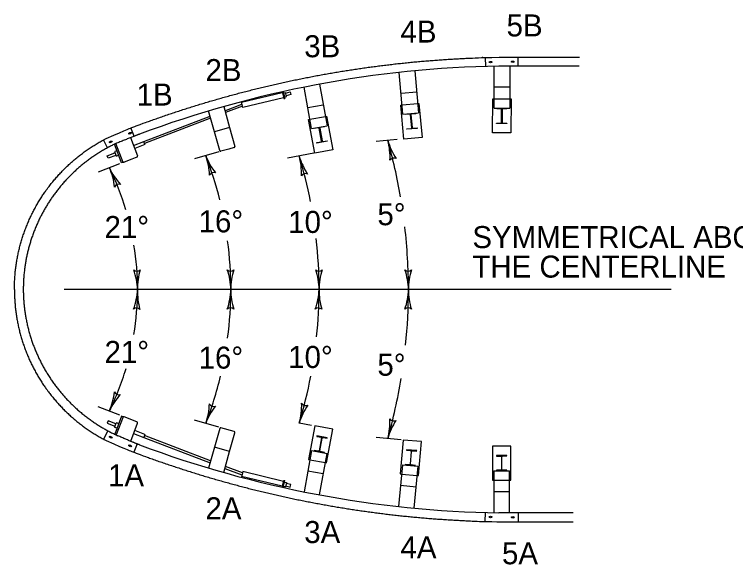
# Model space of a CAD drawing. Extents: x 503 to 668, y 294 to 394.
# Drawn here: x 548.05 to 570.97, y 304.13 to 321.62 of the extents above; entities that cross this region are included whole.
import ezdxf

# ---------------------------------------------------------------- set-up
doc = ezdxf.new("R2010")
doc.units = 0
doc.layers.add('Level 2', color=7, linetype='Continuous')
doc.layers.add('R_PL_GRAILLT_PR', color=7, linetype='Continuous')

msp = doc.modelspace()

# ---------------------------------------------------------------- linework, layer by layer
at = {"layer": 'Level 2'}
for p, q in [((560.214, 317.638), (559.542, 317.578)), ((554.542, 317.247), (553.767, 317.029)), ((557.565, 317.205), (556.73, 317.051)), ((551.385, 316.864), (550.714, 316.607)), ((568.929, 312.872), (549.632, 312.872)), ((565.905, 312.872), (562.238, 312.872)), ((551.398, 308.875), (550.714, 309.137)), ((554.542, 308.497), (553.767, 308.715)), ((557.49, 308.553), (557.099, 308.625)), ((560.341, 308.093), (559.542, 308.165)), ((560.989, 308.035), (560.408, 308.087))]:
    msp.add_line(p, q, dxfattribs=at)
for centre, radius, start, end in [((561.801, 318.139), 1.957, 195.6321, 195.6443), ((561.801, 318.139), 1.957, 195.6443, 214.3131), ((558.031, 317.083), 1.957, 356.9915, 15.6382), ((543.181, 312.872), 17.393, 9.7647, 15.8117), ((555.962, 317.815), 1.957, 200.4825, 219.1513), ((555.962, 317.815), 1.957, 200.4703, 200.4825), ((543.181, 312.872), 11.747, 14.0627, 21.2547), ((552.295, 316.446), 1.957, 1.8297, 20.4764), ((558.982, 317.653), 1.957, 195.8351, 214.5039), ((555.216, 316.585), 1.957, 357.1823, 15.829), ((558.982, 317.653), 1.957, 195.8229, 195.8351), ((543.181, 312.872), 14.552, 11.0961, 16.968), ((560.117, 316.894), 0.157, 64.4189, 146.5356), ((552.843, 317.56), 1.957, 204.7056, 204.7178), ((552.843, 317.56), 1.957, 204.7178, 223.3866), ((549.287, 315.923), 1.957, 6.065, 24.7117), ((543.181, 312.872), 8.782, 16.7473, 26.1406), ((554.389, 316.433), 0.157, 69.2571, 151.3738), ((557.302, 316.403), 0.157, 64.6097, 146.7264), ((551.376, 316.065), 0.157, 73.4924, 155.6091), ((543.181, 312.872), 17.393, 0.0001, 6.5853), ((543.181, 312.872), 11.747, 0.0001, 7.5738), ((543.181, 312.872), 14.552, 0.0001, 6.4189), ((543.181, 312.872), 8.782, 0.0001, 9.2572), ((551.941, 313.616), 0.157, 230.4384, 312.5551), ((550.006, 312.815), 1.957, 1.6638, 20.3326), ((553.919, 312.929), 1.957, 163.0109, 181.6577), ((554.914, 313.616), 0.157, 229.8424, 311.9591), ((552.971, 312.836), 1.957, 1.0678, 19.7366), ((556.885, 312.908), 1.957, 162.415, 181.0617), ((557.729, 313.616), 0.157, 229.1156, 311.2323), ((555.776, 312.86), 1.957, 0.341, 19.0098), ((559.69, 312.884), 1.957, 161.6882, 180.3349), ((560.562, 313.616), 0.157, 229.753, 311.8697), ((558.617, 312.839), 1.957, 0.9784, 19.6472), ((562.531, 312.905), 1.957, 162.3256, 180.9723), ((550.007, 312.955), 1.957, 338.9109, 357.5576), ((543.181, 312.872), 8.782, 350.5977, 0.0001), ((553.918, 312.789), 1.957, 177.5637, 196.2325), ((550.006, 312.815), 1.957, 1.6515, 1.6638), ((553.918, 312.789), 1.957, 177.5515, 177.5637), ((552.971, 312.912), 1.957, 340.1703, 358.817), ((543.181, 312.872), 11.747, 352.4561, 0.0001), ((556.885, 312.832), 1.957, 178.8232, 197.4919), ((552.971, 312.836), 1.957, 1.0556, 1.0678), ((556.885, 312.832), 1.957, 178.8109, 178.8232), ((555.776, 312.928), 1.957, 339.7181, 358.3648), ((543.181, 312.872), 14.552, 354.0853, 0.0001), ((559.689, 312.816), 1.957, 178.3709, 197.0397), ((555.776, 312.86), 1.957, 0.3288, 0.341), ((559.689, 312.816), 1.957, 178.3587, 178.3709), ((558.617, 312.91), 1.957, 340.244, 358.8907), ((543.181, 312.872), 17.393, 354.1581, 0.0001), ((558.617, 312.839), 1.957, 0.9662, 0.9784), ((562.531, 312.834), 1.957, 178.8968, 197.5656), ((562.531, 312.834), 1.957, 178.8846, 178.8968), ((551.931, 312.128), 0.157, 46.3383, 128.455), ((554.912, 312.128), 0.157, 47.5978, 129.7144), ((557.711, 312.128), 0.157, 47.1455, 129.2622), ((560.56, 312.128), 0.157, 47.6714, 129.7881), ((543.181, 312.872), 8.782, 333.8599, 343.3587), ((543.181, 312.872), 11.747, 338.7457, 346.4556), ((543.181, 312.872), 14.552, 343.0323, 349.0737), ((543.181, 312.872), 17.393, 344.1847, 350.6461), ((549.277, 309.8), 1.957, 335.9721, 354.6409), ((552.852, 308.206), 1.957, 137.3192, 155.966), ((551.368, 309.683), 0.157, 204.7467, 286.8634), ((555.223, 309.182), 1.957, 343.466, 2.1347), ((557.311, 309.339), 0.157, 212.2406, 294.3573), ((552.287, 309.275), 1.957, 340.2571, 358.9259), ((555.971, 307.952), 1.957, 141.6043, 160.251), ((554.38, 309.314), 0.157, 209.0317, 291.1484), ((558.976, 308.068), 1.957, 144.8131, 163.4599), ((549.277, 309.8), 1.957, 335.9599, 335.9721), ((552.287, 309.275), 1.957, 340.2449, 340.2571), ((555.223, 309.182), 1.957, 343.4537, 343.466), ((558.025, 308.638), 1.957, 344.9946, 3.6634), ((561.806, 307.625), 1.957, 146.3418, 164.9885), ((560.109, 308.85), 0.157, 213.7692, 295.8859), ((558.025, 308.638), 1.957, 344.9824, 344.9946)]:
    msp.add_arc(centre, radius, start, end, dxfattribs=at)
at = {"layer": 'R_PL_GRAILLT_PR'}
for p, q in [((564.058, 319.973), (564.058, 320.26)), ((563.014, 320.249), (563.018, 319.963)), ((564.225, 320.259), (566.006, 320.258)), ((560.775, 319.823), (560.895, 318.487)), ((563.294, 318.636), (563.296, 319.973)), ((566.002, 319.976), (563.448, 319.973)), ((563.796, 319.973), (563.794, 318.635)), ((560.397, 318.442), (560.277, 319.774)), ((557.744, 319.399), (557.987, 318.081)), ((556.564, 319.129), (555.269, 318.813)), ((556.558, 319.157), (556.61, 318.941)), ((556.588, 319.164), (556.641, 318.948)), ((556.597, 319.125), (556.663, 319.141)), ((556.695, 319.01), (556.663, 319.141)), ((556.669, 319.116), (556.817, 319.152)), ((556.817, 319.152), (556.837, 319.071)), ((557.496, 317.99), (557.253, 319.304)), ((560.835, 319.151), (560.337, 319.106)), ((563.795, 319.302), (563.295, 319.302)), ((556.603, 318.971), (555.307, 318.656)), ((556.61, 318.941), (556.641, 318.948)), ((556.629, 318.994), (556.695, 319.01)), ((556.837, 319.071), (556.689, 319.035)), ((563.249, 317.851), (563.251, 318.935)), ((563.251, 318.935), (563.295, 318.935)), ((563.295, 318.935), (563.795, 318.934)), ((563.795, 318.934), (563.834, 318.934)), ((563.834, 318.934), (563.833, 317.851)), ((554.7, 318.688), (554.888, 318.02)), ((554.737, 318.558), (555.28, 318.766)), ((555.295, 318.705), (554.753, 318.499)), ((555.307, 318.656), (555.262, 318.841)), ((557.866, 318.736), (557.374, 318.646)), ((560.326, 318.736), (560.37, 318.74)), ((560.423, 317.657), (560.326, 318.736)), ((560.37, 318.74), (560.868, 318.785)), ((560.868, 318.785), (560.907, 318.788)), ((560.907, 318.788), (561.004, 317.709)), ((554.407, 317.885), (554.22, 318.548)), ((560.397, 318.442), (560.895, 318.487)), ((560.481, 318.434), (560.48, 318.45)), ((560.617, 318.446), (560.481, 318.434)), ((560.677, 318.017), (560.64, 318.427)), ((560.654, 318.428), (560.691, 318.018)), ((560.808, 318.463), (560.673, 318.451)), ((560.807, 318.479), (560.808, 318.463)), ((563.294, 318.636), (563.794, 318.635)), ((563.378, 318.619), (563.378, 318.636)), ((563.514, 318.619), (563.378, 318.619)), ((563.534, 318.187), (563.535, 318.598)), ((563.549, 318.598), (563.548, 318.187)), ((563.706, 318.619), (563.57, 318.619)), ((563.706, 318.635), (563.706, 318.619)), ((552.16, 317.574), (554.268, 318.379)), ((554.284, 318.319), (552.183, 317.516)), ((557.398, 318.276), (557.441, 318.284)), ((557.595, 317.21), (557.398, 318.276)), ((557.441, 318.284), (557.933, 318.375)), ((557.933, 318.375), (557.972, 318.382)), ((557.972, 318.382), (558.168, 317.316)), ((551.85, 317.743), (551.748, 318.01)), ((554.888, 318.02), (554.407, 317.885)), ((554.888, 318.02), (555.056, 317.424)), ((557.496, 317.99), (557.987, 318.081)), ((557.581, 317.989), (557.578, 318.005)), ((557.714, 318.014), (557.581, 317.989)), ((557.814, 317.592), (557.739, 317.997)), ((557.753, 318), (557.828, 317.595)), ((557.903, 318.049), (557.769, 318.024)), ((557.9, 318.065), (557.903, 318.049)), ((560.522, 317.982), (560.658, 317.994)), ((560.523, 317.966), (560.522, 317.982)), ((560.85, 317.995), (560.523, 317.966)), ((560.713, 317.999), (560.849, 318.011)), ((560.849, 318.011), (560.85, 317.995)), ((563.377, 318.166), (563.513, 318.166)), ((563.377, 318.15), (563.377, 318.166)), ((563.705, 318.149), (563.377, 318.15)), ((563.569, 318.166), (563.705, 318.166)), ((563.705, 318.166), (563.705, 318.149)), ((554.574, 317.288), (554.407, 317.885)), ((563.833, 317.851), (563.249, 317.851)), ((551.011, 317.38), (550.884, 317.633)), ((551.503, 316.915), (551.274, 317.513)), ((551.742, 317.701), (551.961, 317.118)), ((551.834, 317.454), (552.159, 317.578)), ((552.196, 317.481), (552.159, 317.578)), ((557.663, 317.543), (557.797, 317.568)), ((557.666, 317.527), (557.663, 317.543)), ((557.989, 317.587), (557.666, 317.527)), ((557.852, 317.578), (557.986, 317.603)), ((557.986, 317.603), (557.989, 317.587)), ((561.004, 317.709), (560.423, 317.657)), ((551.454, 316.896), (551.227, 317.49)), ((551.299, 317.279), (551.235, 317.255)), ((551.299, 317.279), (551.31, 317.273)), ((552.196, 317.481), (551.871, 317.357)), ((554.861, 317.336), (554.613, 317.267)), ((555.034, 317.385), (554.861, 317.336)), ((558.168, 317.316), (557.595, 317.21)), ((550.995, 317.122), (551.242, 317.216)), ((551.025, 317.044), (550.995, 317.122)), ((551.271, 317.138), (551.025, 317.044)), ((551.231, 317.242), (551.235, 317.255)), ((551.231, 317.242), (551.235, 317.234)), ((551.235, 317.234), (551.256, 317.179)), ((551.256, 317.179), (551.277, 317.124)), ((551.277, 317.124), (551.28, 317.116)), ((551.291, 317.109), (551.28, 317.116)), ((551.355, 317.133), (551.291, 317.109)), ((551.359, 317.146), (551.355, 317.133)), ((551.943, 317.077), (551.775, 317.013)), ((551.503, 316.915), (551.454, 316.896)), ((551.775, 317.013), (551.534, 316.921)), ((551.454, 308.848), (551.235, 308.274)), ((551.503, 308.829), (551.282, 308.251)), ((551.503, 308.829), (551.454, 308.848)), ((551.943, 308.667), (551.534, 308.823)), ((551.025, 308.7), (550.995, 308.622)), ((550.995, 308.622), (551.242, 308.528)), ((551.271, 308.606), (551.025, 308.7)), ((551.256, 308.565), (551.277, 308.62)), ((551.277, 308.62), (551.28, 308.628)), ((551.291, 308.635), (551.28, 308.628)), ((551.355, 308.611), (551.291, 308.635)), ((551.359, 308.598), (551.355, 308.611)), ((551.743, 308.046), (551.961, 308.626)), ((551.019, 308.38), (550.884, 308.111)), ((551.231, 308.502), (551.235, 308.51)), ((551.231, 308.502), (551.235, 308.489)), ((551.235, 308.51), (551.256, 308.565)), ((551.299, 308.465), (551.235, 308.489)), ((551.299, 308.465), (551.31, 308.472)), ((552.196, 308.263), (551.871, 308.388)), ((554.574, 308.456), (554.407, 307.859)), ((555.034, 308.359), (554.613, 308.477)), ((557.595, 308.534), (557.398, 307.468)), ((558.168, 308.428), (557.595, 308.534)), ((557.972, 307.362), (558.168, 308.428)), ((551.834, 308.29), (552.159, 308.166)), ((552.196, 308.263), (552.159, 308.166)), ((552.16, 308.17), (554.268, 307.365)), ((554.284, 307.425), (552.183, 308.228)), ((554.888, 307.724), (555.056, 308.32)), ((557.666, 308.217), (557.663, 308.201)), ((557.663, 308.201), (557.797, 308.176)), ((557.989, 308.157), (557.666, 308.217)), ((557.814, 308.152), (557.739, 307.747)), ((557.753, 307.744), (557.828, 308.149)), ((557.852, 308.166), (557.986, 308.141)), ((557.986, 308.141), (557.989, 308.157)), ((551.947, 307.963), (551.845, 307.697)), ((560.408, 308.087), (560.311, 307.008)), ((560.892, 306.956), (560.989, 308.035)), ((563.825, 307.894), (563.242, 307.893)), ((563.242, 307.893), (563.243, 306.81)), ((563.826, 306.81), (563.825, 307.894)), ((554.407, 307.859), (554.22, 307.196)), ((554.888, 307.724), (554.407, 307.859)), ((554.7, 307.056), (554.888, 307.724)), ((557.496, 307.754), (557.253, 306.44)), ((557.496, 307.754), (557.987, 307.663)), ((557.581, 307.755), (557.578, 307.739)), ((557.714, 307.73), (557.581, 307.755)), ((557.744, 306.345), (557.987, 307.663)), ((557.903, 307.695), (557.769, 307.72)), ((557.9, 307.679), (557.903, 307.695)), ((560.508, 307.778), (560.506, 307.762)), ((560.506, 307.762), (560.642, 307.75)), ((560.835, 307.749), (560.508, 307.778)), ((560.661, 307.727), (560.624, 307.317)), ((560.638, 307.316), (560.675, 307.726)), ((560.698, 307.745), (560.833, 307.733)), ((560.833, 307.733), (560.835, 307.749)), ((557.398, 307.468), (557.441, 307.46)), ((557.441, 307.46), (557.933, 307.369)), ((563.698, 307.595), (563.37, 307.594)), ((563.37, 307.594), (563.37, 307.578)), ((563.37, 307.578), (563.506, 307.578)), ((563.527, 307.557), (563.527, 307.146)), ((563.541, 307.146), (563.541, 307.557)), ((563.562, 307.578), (563.698, 307.579)), ((563.698, 307.579), (563.698, 307.595)), ((555.295, 307.039), (554.753, 307.246)), ((557.933, 307.369), (557.972, 307.362)), ((560.381, 307.302), (560.262, 305.971)), ((560.381, 307.302), (560.879, 307.257)), ((560.466, 307.311), (560.464, 307.295)), ((560.602, 307.299), (560.466, 307.311)), ((560.793, 307.281), (560.657, 307.294)), ((560.759, 305.921), (560.879, 307.257)), ((560.791, 307.265), (560.793, 307.281)), ((554.737, 307.186), (555.28, 306.978)), ((555.307, 307.088), (555.262, 306.903)), ((556.603, 306.773), (555.307, 307.088)), ((557.866, 307.008), (557.374, 307.099)), ((560.311, 307.008), (560.355, 307.004)), ((560.355, 307.004), (560.853, 306.96)), ((563.287, 307.108), (563.787, 307.109)), ((563.287, 307.108), (563.289, 305.774)), ((563.37, 307.125), (563.37, 307.109)), ((563.506, 307.125), (563.37, 307.125)), ((563.699, 307.125), (563.562, 307.125)), ((563.699, 307.109), (563.699, 307.125)), ((563.789, 305.771), (563.787, 307.109)), ((556.564, 306.615), (555.269, 306.931)), ((556.558, 306.587), (556.61, 306.803)), ((556.588, 306.58), (556.641, 306.796)), ((556.61, 306.803), (556.641, 306.796)), ((556.629, 306.75), (556.695, 306.734)), ((556.695, 306.734), (556.663, 306.603)), ((560.853, 306.96), (560.892, 306.956)), ((563.243, 306.81), (563.287, 306.81)), ((563.287, 306.81), (563.787, 306.81)), ((563.787, 306.81), (563.826, 306.81)), ((556.597, 306.619), (556.663, 306.603)), ((556.669, 306.628), (556.817, 306.592)), ((556.837, 306.673), (556.689, 306.709)), ((556.817, 306.592), (556.837, 306.673)), ((560.82, 306.593), (560.322, 306.638)), ((563.788, 306.442), (563.288, 306.442)), ((563.014, 305.495), (563.018, 305.781)), ((565.809, 305.769), (563.448, 305.772)), ((564.058, 305.771), (564.058, 305.486)), ((564.16, 305.485), (565.805, 305.486))]:
    msp.add_line(p, q, dxfattribs=at)
for centre, radius, start, end in [((564.002, 285.781), 34.196, 90.9273, 110.5096), ((560.619, 318.425), 0.0208, 5.1337, 95.1337), ((560.675, 318.43), 0.0208, 95.1337, 185.1337), ((563.514, 318.598), 0.0208, 359.9267, 89.9267), ((563.57, 318.598), 0.0208, 89.9267, 179.9267), ((557.718, 317.993), 0.0208, 10.4713, 100.4713), ((557.773, 318.004), 0.0208, 100.4713, 190.4713), ((560.656, 318.015), 0.0208, 275.1337, 5.1337), ((560.711, 318.02), 0.0208, 185.1337, 275.1337), ((563.513, 318.187), 0.0208, 269.9267, 359.9267), ((563.569, 318.187), 0.0208, 179.9267, 269.9267), ((557.793, 317.589), 0.0208, 280.4713, 10.4713), ((557.848, 317.599), 0.0208, 190.4713, 280.4713), ((554.604, 317.297), 0.0312, 195.7069, 285.7069), ((555.026, 317.415), 0.0312, 285.7069, 15.7069), ((551.931, 317.106), 0.0312, 290.9425, 20.9425), ((551.523, 316.95), 0.0312, 200.9425, 290.9425), ((551.523, 308.794), 0.0312, 69.0575, 159.0575), ((551.931, 308.638), 0.0312, 339.0575, 69.0575), ((554.604, 308.447), 0.0312, 74.2931, 164.2931), ((555.026, 308.329), 0.0312, 344.2931, 74.2931), ((557.793, 308.155), 0.0208, 349.5287, 79.5287), ((557.848, 308.145), 0.0208, 79.5287, 169.5287), ((564.002, 339.963), 34.196, 249.4904, 269.0727), ((557.718, 307.751), 0.0208, 259.5287, 349.5287), ((557.773, 307.741), 0.0208, 169.5287, 259.5287), ((560.64, 307.729), 0.0208, 354.8663, 84.8663), ((560.696, 307.724), 0.0208, 84.8663, 174.8663), ((563.506, 307.557), 0.0208, 0.0733, 90.0733), ((563.562, 307.558), 0.0208, 90.0733, 180.0733), ((560.603, 307.319), 0.0208, 264.8663, 354.8663), ((560.659, 307.314), 0.0208, 174.8663, 264.8663), ((563.506, 307.146), 0.0208, 270.0733, 0.0733), ((563.562, 307.146), 0.0208, 180.0733, 270.0733), ((565.151, 478.454), 172.972, 269.25994, 269.67173)]:
    msp.add_arc(centre, radius, start, end, dxfattribs=at)
for centre, major_axis in [((563.183, 320.103), (0.0473, 0.0007)), ((563.891, 320.113), (-0.0473, 0)), ((551.723, 317.84), (-0.0433, -0.0192)), ((551.108, 317.565), (0.0433, 0.0192)), ((551.108, 308.179), (0.0433, -0.0192)), ((551.723, 307.904), (-0.0433, 0.0192)), ((563.183, 305.641), (0.0473, -0.0007)), ((563.891, 305.631), (-0.0473, 0))]:
    msp.add_ellipse(centre, major_axis=major_axis, ratio=0.498345, dxfattribs=at)
for points, degree in [([(562.917, 320.248), (563.833, 320.259), (563.958, 320.26), (564.109, 320.26), (564.198, 320.259), (564.225, 320.259)], 3), ([(552.044, 318.12), (552.204, 318.178), (552.304, 318.215), (552.464, 318.272), (552.643, 318.335), (552.821, 318.397), (553, 318.458), (553.179, 318.517), (553.359, 318.576), (553.539, 318.634), (553.719, 318.691), (553.9, 318.747), (554.081, 318.802), (554.262, 318.856), (554.443, 318.908), (554.625, 318.96), (554.807, 319.011), (554.99, 319.061), (555.172, 319.11), (555.355, 319.158), (555.538, 319.205), (555.722, 319.251), (555.905, 319.296), (556.089, 319.34), (556.273, 319.382), (556.457, 319.424), (556.642, 319.465), (556.827, 319.505), (557.012, 319.544), (557.197, 319.582), (557.382, 319.618), (557.568, 319.654), (557.754, 319.689), (557.94, 319.723), (558.126, 319.755), (558.312, 319.787), (558.499, 319.818), (558.686, 319.848), (558.872, 319.876), (559.059, 319.904), (559.247, 319.93), (559.434, 319.956), (559.621, 319.98), (559.809, 320.004), (559.997, 320.026), (560.184, 320.048), (560.372, 320.068), (560.56, 320.088), (560.748, 320.106), (560.937, 320.123), (561.125, 320.14), (561.313, 320.155), (561.502, 320.169), (561.69, 320.182), (561.879, 320.194), (562.068, 320.206), (562.257, 320.216), (562.445, 320.225), (562.634, 320.233), (563.014, 320.249), (562.917, 320.248)], 3), ([(550.967, 317.676), (551.69, 317.987), (551.781, 318.022), (551.91, 318.07), (552.006, 318.106), (552.044, 318.12)], 3), ([(552.02, 317.809), (551.761, 317.711), (551.293, 317.521)], 2), ([(551.293, 317.521), (551.29, 317.52), (551.247, 317.501), (551.161, 317.459), (551.036, 317.394), (550.909, 317.324), (550.784, 317.251), (550.661, 317.173), (550.544, 317.095), (550.433, 317.016), (550.328, 316.937), (550.224, 316.856), (550.123, 316.771), (550.024, 316.684), (549.927, 316.595), (549.829, 316.5), (549.731, 316.399), (549.632, 316.293), (549.537, 316.183), (549.445, 316.071), (549.359, 315.96), (549.278, 315.85), (549.203, 315.741), (549.131, 315.631), (549.062, 315.519), (548.995, 315.405), (548.931, 315.289), (548.869, 315.168), (548.808, 315.042), (548.748, 314.909), (548.693, 314.775), (548.641, 314.64), (548.594, 314.507), (548.553, 314.377), (548.516, 314.251), (548.482, 314.123), (548.452, 313.995), (548.425, 313.866), (548.401, 313.736), (548.38, 313.601), (548.362, 313.462), (548.348, 313.317), (548.338, 313.172), (548.331, 313.028), (548.329, 312.887), (548.331, 312.751), (548.336, 312.619), (548.345, 312.487), (548.357, 312.356), (548.372, 312.225), (548.391, 312.094), (548.413, 311.96), (548.441, 311.822), (548.473, 311.68), (548.509, 311.54), (548.549, 311.4), (548.592, 311.266), (548.636, 311.138), (548.683, 311.014), (548.733, 310.892), (548.786, 310.771), (548.842, 310.652), (548.901, 310.534), (548.965, 310.414), (549.035, 310.291), (549.11, 310.167), (549.189, 310.045), (549.271, 309.926), (549.354, 309.812), (549.437, 309.704), (549.52, 309.602), (549.606, 309.502), (549.695, 309.404), (549.786, 309.309), (549.879, 309.216), (549.978, 309.122), (550.083, 309.028), (550.193, 308.934), (550.307, 308.843), (550.423, 308.756), (550.537, 308.675), (550.65, 308.599), (550.762, 308.528), (550.875, 308.46), (550.99, 308.396), (551.107, 308.334), (551.223, 308.276), (551.3, 308.24), (551.338, 308.223)], 3), ([(549.076, 316.051), (549.079, 316.055), (549.096, 316.079), (549.128, 316.122), (549.174, 316.182), (549.22, 316.241), (549.267, 316.299), (549.314, 316.356), (549.363, 316.413), (549.412, 316.47), (549.462, 316.525), (549.513, 316.58), (549.565, 316.634), (549.617, 316.687), (549.67, 316.74), (549.724, 316.792), (549.779, 316.843), (549.834, 316.894), (549.89, 316.943), (549.946, 316.992), (550.004, 317.04), (550.062, 317.087), (550.12, 317.134), (550.179, 317.179), (550.239, 317.224), (550.3, 317.268), (550.361, 317.311), (550.423, 317.354), (550.485, 317.395), (550.548, 317.436), (550.611, 317.475), (550.675, 317.514), (550.739, 317.552), (550.804, 317.589), (550.87, 317.625), (550.924, 317.654), (550.957, 317.671), (550.967, 317.676)], 3), ([(548.048, 312.872), (548.048, 312.901), (548.047, 312.934), (548.048, 312.993), (548.05, 313.067), (548.054, 313.142), (548.058, 313.217), (548.063, 313.291), (548.069, 313.366), (548.076, 313.44), (548.084, 313.515), (548.094, 313.589), (548.104, 313.663), (548.115, 313.737), (548.128, 313.81), (548.141, 313.884), (548.155, 313.957), (548.171, 314.031), (548.187, 314.104), (548.205, 314.176), (548.223, 314.249), (548.243, 314.321), (548.263, 314.393), (548.284, 314.465), (548.307, 314.536), (548.33, 314.607), (548.355, 314.678), (548.38, 314.748), (548.406, 314.818), (548.434, 314.888), (548.462, 314.957), (548.491, 315.026), (548.521, 315.094), (548.552, 315.162), (548.585, 315.23), (548.618, 315.297), (548.651, 315.363), (548.686, 315.43), (548.722, 315.495), (548.759, 315.56), (548.796, 315.625), (548.835, 315.689), (548.874, 315.753), (548.914, 315.816), (548.955, 315.878), (548.997, 315.94), (549.033, 315.992), (549.056, 316.023), (549.076, 316.051)], 3), ([(548.048, 312.872), (548.048, 312.843), (548.047, 312.81), (548.048, 312.752), (548.05, 312.677), (548.054, 312.602), (548.058, 312.527), (548.063, 312.453), (548.069, 312.378), (548.076, 312.304), (548.084, 312.23), (548.094, 312.155), (548.104, 312.081), (548.115, 312.007), (548.128, 311.934), (548.141, 311.86), (548.155, 311.787), (548.171, 311.713), (548.187, 311.64), (548.205, 311.568), (548.223, 311.495), (548.243, 311.423), (548.263, 311.351), (548.284, 311.279), (548.307, 311.208), (548.33, 311.137), (548.355, 311.066), (548.38, 310.996), (548.406, 310.926), (548.434, 310.856), (548.462, 310.787), (548.491, 310.718), (548.521, 310.65), (548.552, 310.582), (548.585, 310.514), (548.618, 310.447), (548.651, 310.381), (548.686, 310.315), (548.722, 310.249), (548.759, 310.184), (548.796, 310.119), (548.835, 310.055), (548.874, 309.991), (548.914, 309.928), (548.955, 309.866), (548.997, 309.804), (549.033, 309.752), (549.056, 309.721), (549.076, 309.693)], 3), ([(549.076, 309.693), (549.079, 309.689), (549.096, 309.665), (549.128, 309.622), (549.174, 309.562), (549.22, 309.503), (549.267, 309.445), (549.314, 309.388), (549.363, 309.331), (549.412, 309.274), (549.462, 309.219), (549.513, 309.164), (549.565, 309.11), (549.617, 309.057), (549.67, 309.004), (549.724, 308.952), (549.779, 308.901), (549.834, 308.85), (549.89, 308.801), (549.946, 308.752), (550.004, 308.704), (550.062, 308.657), (550.12, 308.61), (550.179, 308.565), (550.239, 308.52), (550.3, 308.476), (550.361, 308.433), (550.423, 308.39), (550.485, 308.349), (550.548, 308.308), (550.611, 308.269), (550.675, 308.23), (550.739, 308.192), (550.804, 308.155), (550.87, 308.119), (550.924, 308.09), (550.957, 308.073), (550.967, 308.068)], 3), ([(552.02, 307.935), (551.761, 308.033), (551.338, 308.223)], 2), ([(550.967, 308.068), (551.69, 307.757), (551.781, 307.723), (551.91, 307.674), (552.006, 307.638), (552.044, 307.624)], 3), ([(552.044, 307.624), (552.204, 307.566), (552.304, 307.529), (552.464, 307.472), (552.643, 307.409), (552.821, 307.347), (553, 307.287), (553.179, 307.227), (553.359, 307.168), (553.539, 307.11), (553.719, 307.053), (553.9, 306.997), (554.081, 306.942), (554.262, 306.888), (554.443, 306.836), (554.625, 306.784), (554.807, 306.733), (554.99, 306.683), (555.172, 306.634), (555.355, 306.586), (555.538, 306.539), (555.722, 306.493), (555.905, 306.448), (556.089, 306.404), (556.273, 306.362), (556.457, 306.32), (556.642, 306.279), (556.827, 306.239), (557.012, 306.2), (557.197, 306.162), (557.382, 306.126), (557.568, 306.09), (557.754, 306.055), (557.94, 306.021), (558.126, 305.989), (558.312, 305.957), (558.499, 305.926), (558.686, 305.897), (558.872, 305.868), (559.059, 305.84), (559.247, 305.814), (559.434, 305.788), (559.621, 305.764), (559.809, 305.74), (559.997, 305.718), (560.184, 305.696), (560.372, 305.676), (560.56, 305.656), (560.748, 305.638), (560.937, 305.621), (561.125, 305.604), (561.313, 305.589), (561.502, 305.575), (561.69, 305.562), (561.879, 305.55), (562.068, 305.539), (562.257, 305.528), (562.445, 305.519), (562.634, 305.511), (562.917, 305.497), (562.917, 305.497)], 3)]:
    msp.add_open_spline(points, degree=degree, dxfattribs=at)

# ---------------------------------------------------------------- texts
at = {"layer": 'Level 2'}
for s, p in [('4B', (560.32, 320.724)), ('4B', (560.32, 320.724)), ('5B', (563.693, 320.919)), ('5B', (563.693, 320.919)), ('3B', (557.261, 320.257)), ('3B', (557.261, 320.257)), ('2B', (554.12, 319.498)), ('2B', (554.12, 319.498)), ('1B', (551.933, 318.72)), ('1B', (551.933, 318.72)), ('5°', (559.586, 314.916)), ('5°', (559.586, 314.916)), ('21°', (550.912, 314.509)), ('21°', (550.912, 314.509)), ('16°', (553.903, 314.69)), ('16°', (553.903, 314.69)), ('10°', (556.751, 314.671)), ('10°', (556.751, 314.671)), ('SYMMETRICAL ABOUT ', (562.605, 314.189)), ('SYMMETRICAL ABOUT ', (562.605, 314.189)), ('THE CENTERLINE', (562.605, 313.251)), ('THE CENTERLINE', (562.605, 313.251)), ('21°', (550.912, 310.537)), ('21°', (550.912, 310.537)), ('16°', (553.903, 310.357)), ('16°', (553.903, 310.357)), ('10°', (556.751, 310.377)), ('10°', (556.751, 310.377)), ('5°', (559.586, 310.131)), ('5°', (559.586, 310.131)), ('1A', (551.024, 306.614)), ('2A', (554.12, 305.566)), ('3A', (557.261, 304.811)), ('4A', (560.32, 304.327)), ('5A', (563.547, 304.137))]:
    msp.add_text(s, height=0.7, dxfattribs=at).set_placement(p)

doc.saveas('drawing.dxf')
